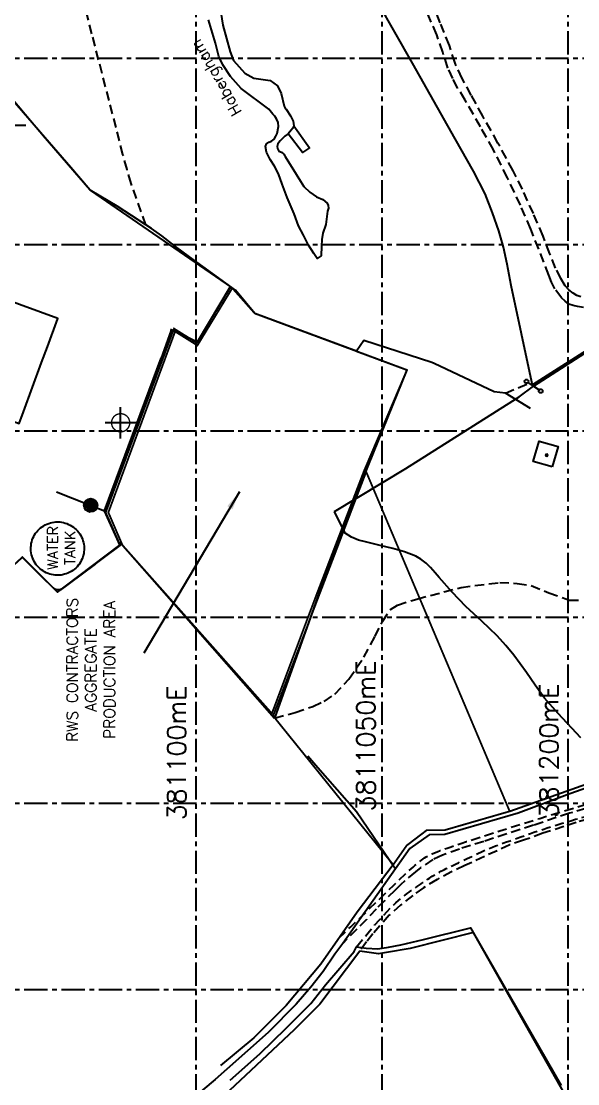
# Model space of a CAD drawing. Extents: x 380524 to 381571, y 430951 to 432014.
# Drawn here: x 381053 to 381202.5, y 431174.7 to 431459.9 of the extents above; entities that cross this region are included whole.
import ezdxf

# ---------------------------------------------------------------- set-up
doc = ezdxf.new("R2010")
doc.units = 0
doc.header["$LTSCALE"] = 5
doc.header["$MEASUREMENT"] = 0
doc.linetypes.add('CENTER', pattern=[2, 1.25, -0.25, 0.25, -0.25])
doc.linetypes.add('DASHED', pattern=[0.75, 0.5, -0.25])
doc.layers.get('0').update_dxf_attribs({"linetype": 'CONTINUOUS'})
for name, color, linetype in [('1 RWS PERMIT', 30, 'CONTINUOUS'), ('BH4', 3, 'CONTINUOUS'), ('DRGTEXT', 4, 'CONTINUOUS'), ('FPP-DB PB DRAINAGE', 160, 'CONTINUOUS'), ('G8010001', 8, 'CONTINUOUS'), ('G8010007', 6, 'CONTINUOUS'), ('G8010013', 6, 'CONTINUOUS'), ('G8010021', 8, 'DASHED'), ('G8010030', 8, 'CONTINUOUS'), ('G8010032', 8, 'DASHED'), ('G8010036', 3, 'DASHED'), ('G8010057', 8, 'CONTINUOUS'), ('G8010059', 4, 'CONTINUOUS'), ('G8010572', 8, 'CENTER'), ('G8011009', 8, 'CONTINUOUS'), ('os', 8, 'CONTINUOUS'), ('permit boundary', 80, 'CONTINUOUS')]:
    doc.layers.add(name, color=color, linetype=linetype)
doc.styles.add('ROMANS', font='ROMANS.SHX')
doc.styles.get("Standard").update_dxf_attribs({"font": 'SIMPLEX.SHX'})
doc.dimstyles.get("Standard").update_dxf_attribs({"dimtxt": 0.18, "dimasz": 0.18, "dimexe": 0.18, "dimexo": 0.0625, "dimgap": 0.09, "dimtad": 0, "dimtih": 1, "dimtoh": 1, "dimdec": 4, "dimzin": 0, "dimdsep": 46, "dimtxsty": 'Standard', "dimcen": 0.09, "dimadec": 0, "dimazin": 0, "dimtfac": 1, "dimtdec": 4, "dimtofl": 0, "dimtmove": 0, "dimatfit": 3, "dimfxl": 1, "dimtolj": 1, "dimtzin": 0, "dimarcsym": 0})

# ---------------------------------------------------------------- blocks, each defined once
blk = doc.blocks.new('BDYMEREI')
blk.add_line((0.013811, -0.004999), (13.86859, -0.004999))
blk.add_circle((17.740743, 0.011348), 3.84096)
blk = doc.blocks.new('POINT')
blk.add_lwpolyline([(0.004128, 2.318056, 1), (0.004128, -2.301944, 1), (0.004128, 2.318056)], format="xyb")

msp = doc.modelspace()

# ---------------------------------------------------------------- hatches: boundary and pattern name
at = {"layer": 'FPP-DB PB DRAINAGE', "ltscale": 10}
h = msp.add_hatch(dxfattribs=at)
h.set_pattern_fill('AR-CONC', color=160, scale=0.105)
h.set_pattern_definition([(50, (-18833.04196, -21661.0645), (0.7531231917, -0.0658897417), [0.07875, -0.86625]), (355, (-18833.04196, -21661.0645), (-0.1456889003, 0.7898017404), [0.063, -0.693]), (100.45144446, (-18832.9792, -21661.07), (0.6074342891, 0.7239119905), [0.0669272016, -0.7361992176]), (46.1842, (-18833.042, -21660.8545), (1.1206033972, -0.1737952448), [0.118125, -1.299375]), (96.6356355, (-18832.9486, -21660.869), (0.981395043, 1.0228245308), [0.100390859, -1.104299448]), (351.184164, (-18833.042, -21660.8545), (0.9813950423, 1.0228245303), [0.0945, -1.039500001]), (21, (-18832.93696, -21660.907), (0.6267524047, -0.4227498352), [0.07875, -0.86625]), (326, (-18832.93696, -21660.907), (0.2554810985, 0.7614075473), [0.063, -0.693]), (71.45144474, (-18832.8847, -21660.94226), (0.8822334956, 0.33865771045), [0.0669271995, -0.7361992176]), (37.5, (-18833.04196, -21661.06453), (0.01276784808, 0.34953854652), [0, -0.6846, 0, -0.7035, 0, -0.695625]), (7.5, (-18833.04196, -21661.06453), (0.27622301431, 0.41413229748), [0, -0.4011, 0, -0.66885, 0, -0.265125]), (327.5, (-18833.2761, -21661.06453), (0.56051355798, -0.02368261532), [0, -0.2625, 0, -0.819, 0, -1.08675]), (317.5, (-18833.3811, -21661.06453), (0.6123454778, 0.10511023145), [0, -0.34125, 0, -0.5439, 0, -0.77175])])
h.paths.add_polyline_path([(381069.87, 431330.01, 1), (381073.48, 431330.01, 1)])

# ---------------------------------------------------------------- linework, layer by layer
at = {"layer": 'BH4'}
for p, q in [((381054.27, 431431.92), (381045.87, 431431.92)), ((381079.72, 431347.95), (381079.72, 431356.35)), ((381083.92, 431352.15), (381075.52, 431352.15))]:
    msp.add_line(p, q, dxfattribs=at)
at = {"layer": 'BH4', "const_width": 0.367}
msp.add_lwpolyline([(381079.72, 431349.71, 1), (381079.72, 431354.59, 1)], format="xyb", close=True, dxfattribs=at)
at = {"layer": 'FPP-DB PB DRAINAGE', "color": 160}
for p, q in [((381069.88, 431330.02), (381073.49, 431330.02)), ((381073.25, 431330.92), (381070.12, 431329.11)), ((381070.12, 431330.92), (381073.28, 431329.18)), ((381072.57, 431331.59), (381070.8, 431328.44)), ((381070.82, 431331.6), (381072.55, 431328.43)), ((381071.68, 431328.21), (381071.68, 431331.82))]:
    msp.add_line(p, q, dxfattribs=at)
at = {"layer": 'FPP-DB PB DRAINAGE', "color": 160, "ltscale": 10}
msp.add_circle((381071.67, 431330.01), 1.81, dxfattribs=at)
at = {"layer": 'FPP-DB PB DRAINAGE', "ltscale": 10}
msp.add_circle((381071.72, 431330.02), 0.903, dxfattribs=at)
at = {"layer": 'G8010001'}
msp.add_lwpolyline([(381025.82, 431365.07), (381024.76, 431362.2), (381052.44, 431351.99), (381053.6, 431355.12), (381058.48, 431368.37), (381060.03, 431372.56), (381062.81, 431380.1), (381047.93, 431385.59), (381038.41, 431389.1), (381035.13, 431390.31), (381025.82, 431365.07)], dxfattribs=at)
at = {"layer": 'G8010007', "color": 8}
for points in [[(381190.67, 431361.97), (381234.22, 431389.95), (381279.3, 431418.39), (381306.19, 431435.46), (381326.89, 431448.7), (381369.41, 431475.11), (381387.68, 431486.42), (381409.3, 431500), (381416.45, 431504.3), (381428.1, 431511.8), (381440.4, 431519.65), (381452.8, 431527.5), (381466.1, 431536.05), (381478.62, 431543.82)], [(381137.14, 431328.37), (381156.36, 431339.86), (381186.79, 431359.12), (381190.67, 431361.97)], [(381203.39, 431267.53), (381197.31, 431274.06), (381193.62, 431278.22), (381191.13, 431281.68), (381188.74, 431285.14), (381185.36, 431289.78), (381183.18, 431292.35), (381180.89, 431294.91), (381176.72, 431298.86), (381172.44, 431302.8), (381168.76, 431306.65), (381165.28, 431310.59), (381164.19, 431311.88), (381163, 431313.26), (381161.8, 431314.44), (381160.41, 431315.52), (381159.02, 431316.31), (381156.03, 431317.48), (381152.85, 431318.44), (381149.46, 431319.21), (381145.49, 431320.17), (381143.6, 431320.66), (381141.71, 431321.44), (381140.02, 431322.52), (381137.14, 431328.37)]]:
    msp.add_lwpolyline(points, dxfattribs=at)
at = {"layer": 'G8010021'}
for points in [[(381222.71, 431253.81), (381200.31, 431247.33), (381190.62, 431244.08), (381177.31, 431239.78), (381170.74, 431237.72), (381166.16, 431236.04), (381163.59, 431234.87), (381160.36, 431232.72), (381158.92, 431231.56), (381154.88, 431228.15), (381153.4, 431226.61), (381150.62, 431223.85), (381148.34, 431221.6), (381145.76, 431218.84), (381139.45, 431212.4)], [(381206.54, 431246.04), (381205.35, 431245.74), (381202.08, 431244.88), (381198.82, 431243.73), (381193.18, 431241.95), (381187.94, 431240.06), (381184.27, 431238.8), (381172.2, 431233.3), (381168.63, 431231.64), (381164.77, 431229.58), (381161.1, 431227.31), (381158.23, 431225.26), (381154.95, 431222.69), (381151.88, 431219.93), (381147.51, 431214.98), (381145.82, 431212.84), (381143.99, 431210.32)]]:
    msp.add_lwpolyline(points, dxfattribs=at)
at = {"layer": 'G8010030'}
msp.add_line((381079.59, 431319.24), (381075.36, 431328.49), dxfattribs=at)
for points in [[(381190.2, 431363.09), (381184.68, 431388.98), (381183.6, 431394.73), (381182.61, 431399.3), (381181.32, 431403.66), (381179.63, 431408.51), (381177.64, 431413.57), (381174.56, 431419.71), (381169.59, 431428.34), (381158.13, 431448.69), (381144.28, 431473.14)], [(381059.34, 431428.72), (381036.92, 431454.51)], [(381126.24, 431431.85), (381130.45, 431425.96), (381128.55, 431424.67), (381124.74, 431429.76)], [(381086.52, 431405.25), (381078.77, 431410.29), (381071.56, 431414.58), (381066.34, 431420.67), (381059.34, 431428.72)], [(381143.05, 431371.37), (381115.78, 431381.49), (381110.6, 431387.73), (381098.19, 431396.71), (381094.48, 431399.51), (381090.78, 431402.31), (381087.98, 431404.3), (381086.52, 431405.25)], [(381232.24, 431388.94), (381190.37, 431362.33), (381190.2, 431363.09)], [(381183.1, 431360.09), (381180.06, 431360.43), (381163.92, 431368.1), (381163.35, 431368.35), (381145.04, 431374.27), (381143.05, 431371.37)], [(381143.05, 431371.37), (381156.64, 431366.33), (381138.52, 431321.84), (381121.09, 431272.86)], [(381062.52, 431333.63), (381075.36, 431328.49), (381090.65, 431369.46), (381090.65, 431369.46)], [(381189.87, 431355.97), (381183.1, 431360.09)], [(381195.68, 431340.28), (381190.6, 431341.73), (381192.2, 431347.21), (381197.27, 431345.76), (381195.68, 431340.28)], [(381279.07, 431283.24), (381279.57, 431281.54), (381279.27, 431279.34), (381278.07, 431276.73), (381275.85, 431275.16), (381272.81, 431273.49), (381267.39, 431271.42), (381260.79, 431269.53), (381251.95, 431267.1), (381239.58, 431264.23), (381226.54, 431261.21), (381216.48, 431258.18), (381200.43, 431252.52), (381186.49, 431247.34), (381166.81, 431241.65), (381162.59, 431241.49), (381157.43, 431237.84), (381153.59, 431232.36)], [(381129.99, 431262.73), (381132.73, 431259.61), (381143.1, 431247.82), (381153.59, 431232.36)], [(381153.59, 431232.36), (381139.45, 431212.4)], [(381198.14, 431174.22), (381174.55, 431215.35), (381157.53, 431210.97), (381151.14, 431209.94), (381148.97, 431209.62), (381143.99, 431210.32)], [(381139.45, 431212.4), (381137.31, 431209.45), (381134.13, 431204.87), (381130.84, 431200.63), (381126.89, 431196.09), (381119.32, 431188.46), (381108.27, 431178.59), (381105.1, 431175.82), (381081.42, 431156.02), (381072.1, 431149.02), (381072.01, 431148.96), (381066.16, 431144.37), (381063.88, 431142.37), (381061.81, 431140.17), (381058.95, 431136.69)], [(381143.99, 431210.32), (381133.22, 431196.11), (381129.57, 431192.36), (381126.31, 431189.21), (381105.98, 431170.16), (381105.18, 431168.57)]]:
    msp.add_lwpolyline(points, dxfattribs=at)
at = {"layer": 'G8010030', "flags": 128}
for points in [[(381093.08, 431377.29), (381100.33, 431373.85), (381109.22, 431388.71)], [(381093.33, 431377.05), (381090.65, 431369.46)]]:
    msp.add_lwpolyline(points, dxfattribs=at)
at = {"layer": 'G8010032'}
for points in [[(381203.37, 431385.92), (381202.28, 431386.31), (381201.28, 431386.9), (381200.18, 431387.8), (381199.18, 431388.89), (381197.99, 431390.87), (381196.6, 431393.65), (381195.01, 431397.51), (381193.22, 431402.27), (381190.63, 431408.32), (381187.65, 431414.86), (381185.17, 431419.81), (381181.09, 431427.25), (381177.01, 431434.48), (381173.93, 431440.13), (381171.44, 431444.59), (381169.56, 431448.66), (381168.07, 431453.41), (381165.59, 431459.49), (381163.79, 431463.89)], [(381204.06, 431383.14), (381202.46, 431383.34), (381201.27, 431383.64), (381200.17, 431384.03), (381199.17, 431384.82), (381198.17, 431385.72), (381196.38, 431388.1), (381195.49, 431389.88), (381194.79, 431391.76), (381189.92, 431404.15), (381187.14, 431410.59), (381183.66, 431417.93), (381179.88, 431425.46), (381176.4, 431431.61), (381172.32, 431438.74), (381170.23, 431442.11), (381168.94, 431444.59), (381167.65, 431447.37), (381166.26, 431451.63), (381164.66, 431456.29), (381162.37, 431461.65)]]:
    msp.add_lwpolyline(points, dxfattribs=at)
at = {"layer": 'G8010036'}
for points in [[(381086.52, 431405.25), (381082.56, 431416.38), (381081.46, 431420.17), (381080.35, 431424.17), (381072, 431456.6), (381069.03, 431468.01), (381070.4, 431470), (381073.5, 431474.7), (381077.8, 431478.9), (381084.29, 431485.97)], [(381183.1, 431360.09), (381190.2, 431363.09)], [(381121.09, 431272.86), (381126.6, 431274.4), (381131.32, 431276.01), (381134.41, 431277.36), (381137.24, 431279.25), (381141.02, 431283.29), (381145.06, 431289.21), (381148.02, 431294.74), (381150.04, 431298.78), (381152.2, 431302.01), (381154.08, 431303.22), (381159.34, 431304.84), (381171.19, 431307.94), (381181.56, 431309.28), (381186.28, 431309.02), (381190.05, 431308.48), (381194.77, 431306.46), (381200.29, 431304.57), (381202.71, 431304.57)]]:
    msp.add_lwpolyline(points, dxfattribs=at)
at = {"layer": 'G8010059'}
for points in [[(381106, 431466.3), (381107.2, 431458.9), (381109.11, 431451.72), (381110.01, 431449.42), (381113.12, 431446.02), (381115.52, 431444.63), (381119.92, 431444.03), (381121.82, 431442.64), (381122.82, 431440.54), (381123.63, 431437.14), (381123.8, 431436.81), (381124.23, 431436.34), (381125.33, 431434.55), (381126.03, 431433.15), (381126.24, 431431.85)], [(381124.74, 431429.76), (381123.84, 431429.05), (381122.54, 431427.85), (381121.95, 431427.06), (381121.75, 431426.36), (381121.85, 431425.76), (381122.25, 431425.06), (381122.95, 431424.76), (381123.55, 431424.27), (381123.95, 431423.67), (381126.85, 431418.88), (381128.05, 431416.99), (381128.94, 431415.6), (381130.54, 431414.02), (381132.33, 431412.84), (381134.02, 431412.05), (381135.21, 431411.07), (381135.51, 431410.48), (381135.61, 431409.78), (381135.31, 431408.99), (381135.11, 431407.49), (381134.81, 431405.4), (381134.01, 431403.01), (381133.81, 431401.32), (381133.71, 431399.53), (381133.61, 431396.93), (381132.52, 431396.23), (381131.62, 431397.61), (381130.23, 431399.79), (381128.83, 431402.47), (381127.54, 431405.04), (381126.35, 431408.22), (381124.45, 431412.6), (381123.15, 431416.18), (381122.15, 431418.97), (381121.05, 431421.07), (381119.85, 431422.86), (381118.95, 431424.76), (381118.65, 431426.36), (381118.95, 431427.05), (381119.54, 431427.45), (381120.24, 431427.76), (381120.94, 431428.26), (381121.44, 431429.06), (381121.74, 431429.85), (381122.14, 431431.65), (381122.03, 431432.75), (381121.63, 431433.75), (381121.13, 431434.45), (381120.63, 431435.04), (381119.53, 431436.34), (381112.12, 431441.93), (381109.22, 431445.13), (381107.21, 431448.22), (381106.11, 431450.52), (381105.2, 431454.1), (381103.3, 431460.3)], [(381126.24, 431431.85), (381125.94, 431431.26), (381125.54, 431430.66), (381124.74, 431429.76)]]:
    msp.add_lwpolyline(points, dxfattribs=at)
at = {"layer": 'G8010572', "flags": 128}
for points in [[(381100, 430951.02), (381100, 431973.67)], [(381150, 430951.02), (381150, 431973.67)], [(381200, 430951.02), (381200, 431973.67)], [(380523.84, 431450), (381478.62, 431450)], [(380523.84, 431400), (381478.62, 431400)], [(380523.84, 431350), (381478.62, 431350)], [(380523.84, 431250), (381478.62, 431250)], [(380523.84, 431200), (381478.62, 431200)]]:
    msp.add_lwpolyline(points, dxfattribs=at)
at = {"layer": 'os', "flags": 128}
for points in [[(381184.25, 431247.84), (381213.31, 431258.15), (381220.04, 431259.9), (381227.94, 431262.53), (381252.53, 431267.8)], [(381152.95, 431233.5), (381143.24, 431220.77), (381133.47, 431206.78), (381124.22, 431195.7), (381115.5, 431186.99), (381106.52, 431179.6)], [(381109.16, 431175.64), (381117.09, 431182.77), (381124.22, 431189.63), (381130.82, 431196.23), (381134.79, 431201.24), (381142.45, 431210.22), (381143.08, 431211.48), (381145.68, 431211.09), (381148.79, 431210.96), (381151.65, 431211.35), (381155.03, 431211.99), (381161.13, 431213.42), (381173.71, 431216.56), (381200.14, 431169.83)]]:
    msp.add_lwpolyline(points, dxfattribs=at)
at = {"layer": 'os', "linetype": 'DASHED', "flags": 128}
for points in [[(381138.35, 431213.78), (381141.53, 431216.82), (381144.27, 431219.46), (381146.62, 431221.73), (381148.62, 431223.68), (381150.32, 431225.33), (381151.76, 431226.74), (381152.99, 431227.94), (381154.06, 431228.98), (381154.99, 431229.87), (381155.82, 431230.65), (381156.56, 431231.33), (381157.21, 431231.92), (381157.79, 431232.44), (381158.32, 431232.89), (381158.8, 431233.3), (381159.25, 431233.68), (381159.68, 431234.04), (381160.1, 431234.38), (381160.52, 431234.7), (381160.95, 431235.01), (381161.39, 431235.31), (381161.85, 431235.61), (381162.33, 431235.89), (381162.86, 431236.17), (381163.44, 431236.44), (381164.07, 431236.71), (381164.77, 431236.99), (381165.55, 431237.29), (381166.43, 431237.61), (381167.41, 431237.95), (381168.5, 431238.32), (381169.73, 431238.74), (381171.1, 431239.2), (381172.66, 431239.71), (381174.44, 431240.3), (381176.49, 431240.97), (381178.85, 431241.73), (381181.57, 431242.59), (381184.68, 431243.57), (381188.23, 431244.69), (381192.31, 431245.95), (381197.18, 431247.43), (381203.13, 431249.2), (381210.49, 431251.32), (381219.54, 431253.86), (381230.59, 431256.91), (381243.96, 431260.53), (381259.93, 431264.78)], [(381143.08, 431211.48), (381144.97, 431213.73), (381146.62, 431215.67), (381148.05, 431217.33), (381149.3, 431218.75), (381150.38, 431219.96), (381151.34, 431220.99), (381152.19, 431221.86), (381152.96, 431222.62), (381153.68, 431223.3), (381154.35, 431223.9), (381154.99, 431224.44), (381155.59, 431224.92), (381156.17, 431225.36), (381156.73, 431225.77), (381157.27, 431226.16), (381157.81, 431226.54), (381158.35, 431226.92), (381158.89, 431227.29), (381159.42, 431227.66), (381159.94, 431228.02), (381160.44, 431228.37), (381160.93, 431228.71), (381161.4, 431229.04), (381161.84, 431229.34), (381162.26, 431229.63), (381162.66, 431229.9), (381163.04, 431230.15), (381163.41, 431230.4), (381163.78, 431230.63), (381164.16, 431230.86), (381164.54, 431231.08), (381164.93, 431231.31), (381165.35, 431231.53), (381165.78, 431231.76), (381166.24, 431231.99), (381166.71, 431232.23), (381167.2, 431232.47), (381167.71, 431232.71), (381168.23, 431232.97), (381168.77, 431233.22), (381169.33, 431233.49), (381169.89, 431233.76), (381170.47, 431234.03), (381171.06, 431234.31), (381171.66, 431234.59), (381172.25, 431234.88), (381172.85, 431235.16), (381173.44, 431235.45), (381174.04, 431235.74), (381174.63, 431236.03), (381175.24, 431236.32), (381175.87, 431236.61), (381176.52, 431236.92), (381177.22, 431237.23), (381177.95, 431237.54), (381178.74, 431237.87), (381179.59, 431238.21), (381180.48, 431238.55), (381181.42, 431238.9), (381182.38, 431239.26), (381183.36, 431239.61), (381184.34, 431239.96), (381185.31, 431240.31), (381186.27, 431240.65), (381187.2, 431240.97), (381188.11, 431241.29), (381189, 431241.6), (381189.87, 431241.9), (381190.75, 431242.2), (381191.62, 431242.5), (381192.5, 431242.79), (381193.39, 431243.09), (381194.3, 431243.39), (381195.24, 431243.69), (381196.21, 431244), (381197.23, 431244.31), (381198.31, 431244.64), (381199.45, 431244.98), (381200.67, 431245.33), (381201.97, 431245.7), (381203.36, 431246.09), (381204.84, 431246.49), (381206.37, 431246.9), (381207.95, 431247.32), (381209.56, 431247.75), (381211.18, 431248.18), (381212.81, 431248.6), (381214.41, 431249.03), (381215.99, 431249.45), (381217.55, 431249.87), (381219.12, 431250.29), (381220.71, 431250.72), (381222.35, 431251.17), (381224.05, 431251.64), (381225.83, 431252.14), (381227.72, 431252.67), (381229.75, 431253.24), (381232.1, 431253.9), (381234.94, 431254.68), (381238.47, 431255.64), (381242.88, 431256.8), (381248.35, 431258.23), (381255.08, 431259.96), (381263.24, 431262.03)]]:
    msp.add_lwpolyline(points, dxfattribs=at)
at = {"layer": 'permit boundary', "const_width": 0.5, "flags": 128}
msp.add_lwpolyline([(381120.68, 431273.47), (381145.69, 431338.99), (381184.25, 431247.84), (381166.81, 431242.8), (381162, 431242.8), (381156.57, 431238.66), (381152.95, 431233.5), (381120.68, 431273.47)], dxfattribs=at)

# ---------------------------------------------------------------- block references
at = {"layer": 'G8010013', "color": 8, "xscale": 0.13, "yscale": 0.13}
for rotation in [145.7, 325.7]:
    msp.add_blockref('BDYMEREI', (381190.67, 431361.97), dxfattribs=dict(at, rotation=rotation))
at = {"layer": 'G8010057', "xscale": 0.13, "yscale": 0.13}
msp.add_blockref('POINT', (381194.19, 431343.45), dxfattribs=at)

# ---------------------------------------------------------------- texts
at = {"layer": 'DRGTEXT', "insert": (381065.22, 431259.03), "char_height": 3, "width": 53.5982, "attachment_point": 1, "rotation": 90, "style": 'ROMANS', "bg_fill": 3, "box_fill_scale": 1.5, "bg_fill_color": 256, "bg_fill_transparency": 0}
msp.add_mtext('\\pxqc,t2;RWS CONTRACTORS AGGREGATE PRODUCTION AREA', dxfattribs=at)
at = {"layer": 'DRGTEXT', "char_height": 5, "attachment_point": 1, "rotation": 90, "style": 'ROMANS'}
for s, insert in [('3811050mE', (381143.1, 431247.82)), ('381100mE', (381092.28, 431245.43))]:
    msp.add_mtext(s, dxfattribs=dict(at, insert=insert))
at = {"layer": 'DRGTEXT', "insert": (381192.31, 431245.95), "char_height": 5, "width": 59.6328, "attachment_point": 1, "rotation": 90, "style": 'ROMANS'}
msp.add_mtext('381200mE', dxfattribs=at)
at = {"layer": 'G8011009', "color": 4}
msp.add_text('Habergham', height=3, rotation=119.853, dxfattribs=at).set_placement((381112.37, 431435.63))

# ---------------------------------------------------------------- leaders
at = {"layer": 'DRGTEXT'}
msp.add_leader([(381111.64, 431333.65), (381085.96, 431290.29)], dimstyle='Standard', override={"dimasz": 5}, dxfattribs=at)

# ---------------------------------------------------------------- next in the draw order: linework, layer by layer
at = {"layer": '1 RWS PERMIT', "linetype": 'ByBlock', "ltscale": 2, "const_width": 0.5, "flags": 128}
msp.add_lwpolyline([(381094.36, 431376.65), (381100.35, 431372.91), (381109.73, 431388.31), (381115.78, 431381.49), (381156.64, 431366.33), (381145.11, 431339.21), (381132.3, 431305.87), (381120.35, 431274.1), (381080.22, 431319.27), (381076.42, 431328.08), (381094.36, 431376.65)], close=True, dxfattribs=at)
at = {"layer": 'G8010030'}
for points in [[(381068.14, 431323.1), (381068.46, 431322.71), (381068.74, 431322.3), (381069, 431321.88), (381069.23, 431321.43), (381069.43, 431320.97), (381069.59, 431320.5), (381069.72, 431320.02), (381069.82, 431319.53), (381069.88, 431319.03), (381069.91, 431318.53), (381069.91, 431318.03), (381069.86, 431317.53), (381069.79, 431317.04), (381069.68, 431316.55), (381069.53, 431316.07), (381069.36, 431315.61), (381069.15, 431315.15), (381068.91, 431314.71), (381068.63, 431314.29), (381068.33, 431313.89), (381068.01, 431313.52), (381067.66, 431313.16), (381067.28, 431312.83), (381066.88, 431312.53), (381066.46, 431312.25), (381066.03, 431312.01), (381065.57, 431311.8), (381065.11, 431311.62), (381064.63, 431311.47), (381064.14, 431311.35), (381063.65, 431311.27), (381063.15, 431311.23), (381062.65, 431311.22), (381062.15, 431311.24), (381061.66, 431311.3), (381061.17, 431311.4), (381060.68, 431311.52), (381060.21, 431311.68), (381059.75, 431311.88), (381059.3, 431312.1), (381058.87, 431312.36), (381058.46, 431312.64), (381058.07, 431312.96), (381057.71, 431313.3), (381057.36, 431313.66), (381057.05, 431314.05), (381056.76, 431314.46), (381056.5, 431314.88), (381056.27, 431315.33), (381056.07, 431315.79), (381055.91, 431316.26), (381055.78, 431316.74), (381055.68, 431317.23), (381055.62, 431317.73), (381055.59, 431318.23), (381055.6, 431318.73), (381055.64, 431319.23), (381055.72, 431319.72), (381055.83, 431320.21), (381055.97, 431320.69), (381056.15, 431321.15), (381056.36, 431321.61), (381056.6, 431322.05), (381056.87, 431322.47), (381057.17, 431322.87), (381057.49, 431323.25), (381057.85, 431323.6), (381058.22, 431323.93), (381058.62, 431324.23), (381059.04, 431324.51), (381059.48, 431324.75), (381059.93, 431324.96), (381060.39, 431325.14), (381060.87, 431325.29), (381061.36, 431325.41), (381061.85, 431325.49), (381062.35, 431325.53), (381062.85, 431325.54), (381063.35, 431325.52), (381063.85, 431325.46), (381064.34, 431325.37), (381064.82, 431325.24), (381065.29, 431325.08), (381065.75, 431324.88), (381066.2, 431324.66), (381066.63, 431324.4), (381067.04, 431324.12), (381067.43, 431323.8), (381067.8, 431323.46), (381068.14, 431323.1)], [(381053.33, 431316.07), (381062.76, 431306.67), (381079.59, 431319.24), (381079.71, 431319.88), (381096.11, 431301.34), (381121.09, 431272.86)]]:
    msp.add_lwpolyline(points, dxfattribs=at)
at = {"layer": 'G8010572', "flags": 128}
msp.add_lwpolyline([(380523.84, 431300), (381478.62, 431300)], dxfattribs=at)
at = {"layer": 'permit boundary', "const_width": 0.5, "flags": 128}
msp.add_lwpolyline([(381032.58, 431460.49), (381059.11, 431428.98), (381071.56, 431414.58), (381109.31, 431388.63), (381100.18, 431373.62), (381094.06, 431377.43), (381075.71, 431328.07), (381079.56, 431319.39), (381064.15, 431307.75, -0.378009), (381061.51, 431307.92), (381053.33, 431316.07), (381026.08, 431291.3)], format="xyb", dxfattribs=at)

# ---------------------------------------------------------------- next in the draw order: texts
at = {"layer": 'DRGTEXT', "insert": (381060.08, 431295.49), "char_height": 2.8, "width": 46.1679, "attachment_point": 1, "rotation": 90, "style": 'ROMANS'}
msp.add_mtext('\\pxqc;WATER\\PTANK', dxfattribs=at)

doc.saveas('drawing.dxf')
